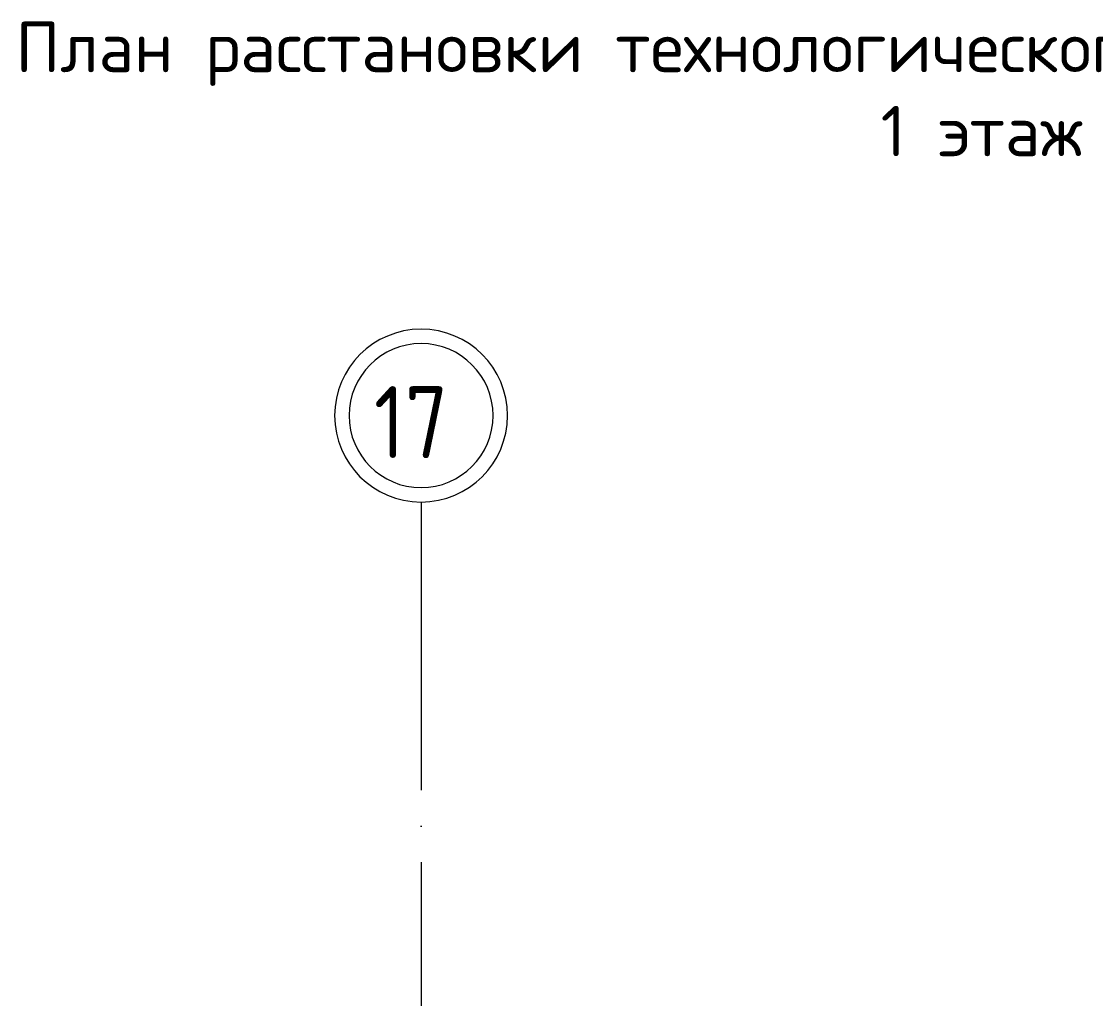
# Model space of a CAD drawing. Header units: millimetres. Extents: x -21010 to 105841, y -18351 to 135084.
# Drawn here: x 33288 to 40745, y 45378 to 52163 of the extents above; entities that cross this region are included whole.
import ezdxf

# ---------------------------------------------------------------- set-up
doc = ezdxf.new("R2010")
doc.units = ezdxf.units.MM
doc.linetypes.add('ADSK_Линия сетки', pattern=[2500, 2000, -250, 0, -250])
doc.layers.add('Оси', color=7, linetype='Continuous', lineweight=9)
doc.layers.add('ОФ_рамка', color=8, linetype='Continuous', lineweight=60)
doc.styles.add('GOST Common_2', font='GOST_Common.ttf', dxfattribs={"width": 0.9, "height": 500})
doc.styles.add('PDF ISOCPEUR', font='isocpeur.ttf')

# ---------------------------------------------------------------- blocks, each defined once
blk = doc.blocks.new('1 этаж 21082025')
at = {"layer": 'Оси', "linetype": 'ADSK_Линия сетки'}
blk.add_line((41800, 5350.6), (41800, -60626.1), dxfattribs=at)
at = {"layer": 'Оси', "lineweight": 20}
for radius, start, end in [(600, 0, 180), (500, 0, 180), (600, 180, 0), (500, 180, 0)]:
    blk.add_arc((41800, 5950.6), radius, start, end, dxfattribs=at)
at = {"layer": 'Оси', "style": 'GOST Common_2', "width": 0.9}
blk.add_text('17', height=500, dxfattribs=at).set_placement((41472.8, 5655.3))

msp = doc.modelspace()

# ---------------------------------------------------------------- block references
msp.add_blockref('1 этаж 21082025', (-5738, 43475))

# ---------------------------------------------------------------- texts
at = {"layer": 'ОФ_рамка', "lineweight": 15, "ltscale": 100, "transparency": 33554636, "insert": (39953, 51693.6), "char_height": 350, "width": 22802.106, "attachment_point": 5, "style": 'PDF ISOCPEUR'}
msp.add_mtext('{\\C0;План расстановки технологического оборудования и мебели\\P1 этаж}', dxfattribs=at)

doc.saveas('drawing.dxf')
